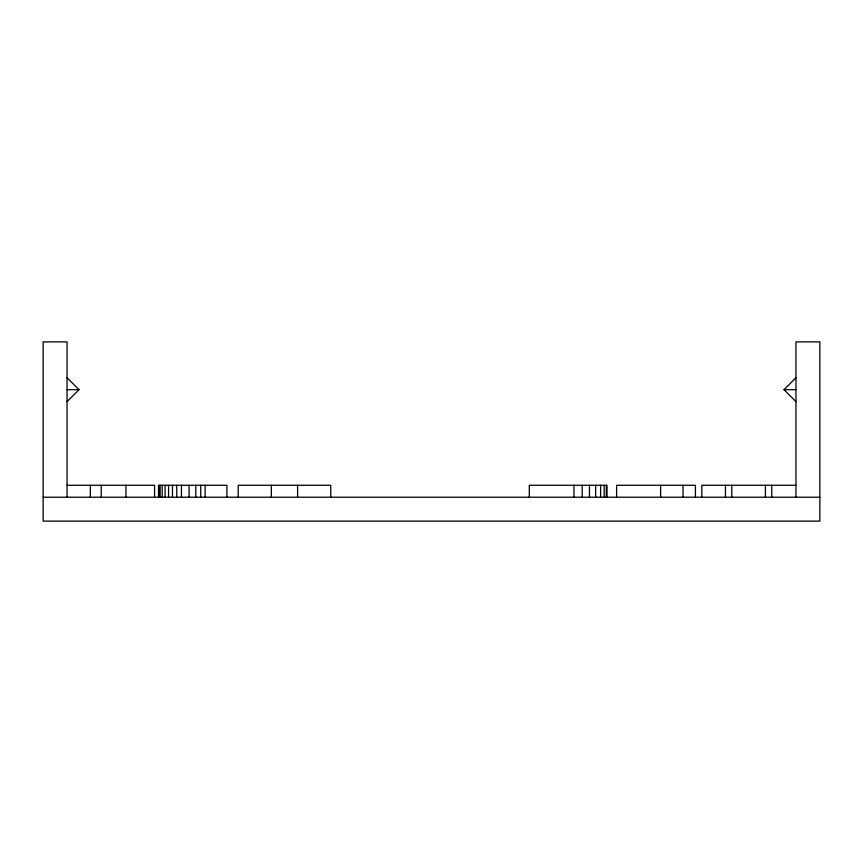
<?xml version="1.0" encoding="UTF-8"?>
<svg xmlns="http://www.w3.org/2000/svg" width="863" height="863" viewBox="0 0 863 863"><rect width="100%" height="100%" fill="white"/><g stroke="black" fill="none" stroke-linecap="round" stroke-linejoin="round"><path stroke-width="1.29" d="M67.044 401.629L78.997 389.677L67.044 377.724M795.956 401.629L784.003 389.677L795.956 377.724M67.044 389.677L78.997 389.677M784.003 389.677L795.956 389.677M67.044 485.276L154.585 485.276L154.585 497.217M795.956 485.276L701.824 485.276L701.824 497.217M43.15 497.217L819.85 497.217M795.956 497.217L795.956 341.877L819.85 341.877L819.85 521.123L43.15 521.123L43.15 341.877L67.044 341.877L67.044 497.217M771.749 485.276L771.749 497.217M765.416 485.276L765.416 497.217M731.781 485.276L731.781 497.217M725.449 485.276L725.449 497.217M695.416 497.217L695.416 485.276L616.603 485.276L616.603 497.217M683.021 485.276L683.021 497.217M660.616 485.276L660.616 497.217M607.023 497.217L607.023 485.276L529.31 485.276L529.31 497.217M606.311 485.276L606.311 497.217M604.176 485.276L604.176 497.217M600.616 485.276L600.616 497.217M595.643 485.276L595.643 497.217M589.44 485.276L589.44 497.217M582.212 485.276L582.212 497.217M573.981 485.276L573.981 497.217M330.756 497.217L330.756 485.276L238.21 485.276L238.21 497.217M297.606 485.276L297.606 497.217M271.36 485.276L271.36 497.217M226.926 497.217L226.926 485.276L158.49 485.276L158.49 497.217M205.124 485.276L205.124 497.217M200.734 485.276L200.734 497.217M195.793 485.276L195.793 497.217M189.073 485.276L189.073 497.217M181.446 485.276L181.446 497.217M176.764 485.276L176.764 497.217M172.471 485.276L172.471 497.217M168.576 485.276L168.576 497.217M165.081 485.276L165.081 497.217M162.201 485.276L162.201 497.217M160.14 485.276L160.14 497.217M158.9 485.276L158.9 497.217M125.955 485.276L125.955 497.217M101.23 485.276L101.23 497.217M90.367 485.276L90.367 497.217"/></g></svg>
